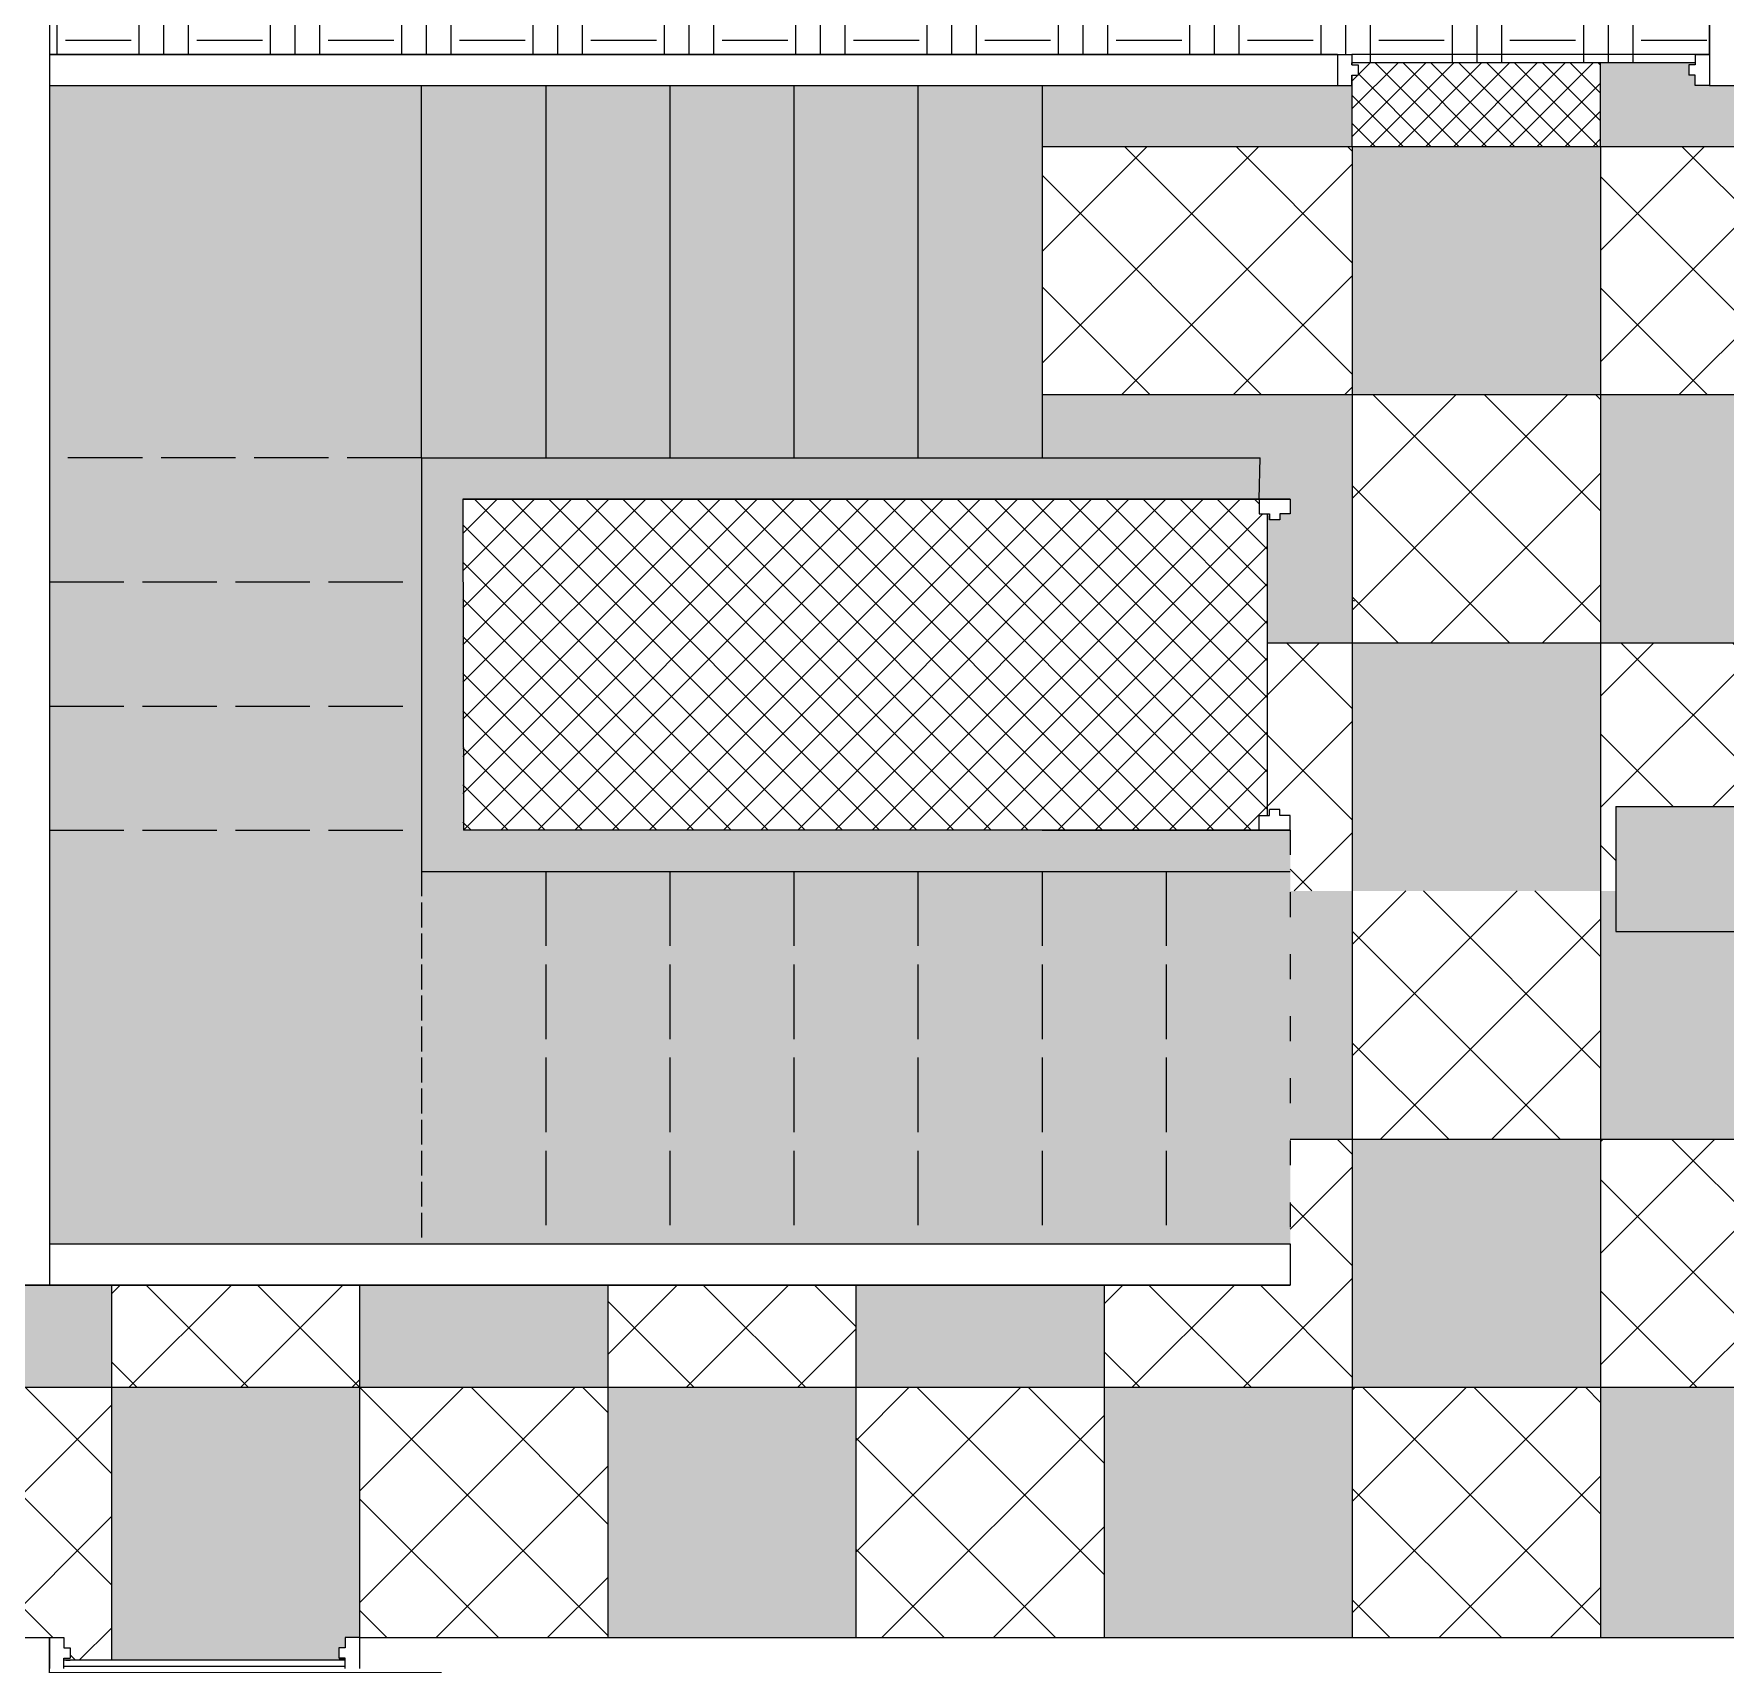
# Model space of a CAD drawing. Header units: millimetres. Extents: x 86441 to 190201, y 16532 to 98188.
# Drawn here: x 88264.7 to 88346.5, y 61655.8 to 61734.7 of the extents above; entities that cross this region are included whole.
import ezdxf

# ---------------------------------------------------------------- set-up
doc = ezdxf.new("R2010")
doc.units = ezdxf.units.MM
doc.header["$LTSCALE"] = 0.1
doc.linetypes.add('ACAD_ISO02W100', pattern=[15, 12, -3])
doc.linetypes.add('ACAD_ISO03W100', pattern=[30, 12, -18])
doc.layers.add('COLUMN', color=1, linetype='Continuous', lineweight=0)
doc.layers.add('door_cad-block.com', color=27, linetype='Continuous')
doc.layers.add('furniture', color=252, linetype='Continuous')
pattern_1 = [(45, (86402.5287, 61063.236), (-2.694077, 2.694077), []), (135, (86402.5287, 61063.236), (-2.694077, -2.694077), [])]
pattern_2 = [(0, (86402.5287, 61063.236), (3.175, 3.175), [3.175, -3.175]), (0, (86402.5287, 61064.4266), (3.175, 3.175), [3.175, -3.175]), (0, (86402.5287, 61065.6172), (3.175, 3.175), [3.175, -3.175]), (90, (86402.9256, 61066.014), (-3.175, 3.175), [3.175, -3.175]), (90, (86404.1162, 61066.014), (-3.175, 3.175), [3.175, -3.175]), (90, (86405.3068, 61066.014), (-3.175, 3.175), [3.175, -3.175])]

msp = doc.modelspace()

# ---------------------------------------------------------------- hatches: boundary and pattern name
at = {"true_color": 0xa9420f, "transparency": 33554687}
h = msp.add_hatch(dxfattribs=at)
h.set_pattern_fill('EARTH', color=34, scale=0.5)
h.set_pattern_definition(pattern_2)
h.paths.add_polyline_path([(88345.761, 61783.485), (88341.221, 61783.485), (88341.221, 61802.14), (88270.021, 61802.14), (88270.021, 61783.485), (88265.481, 61783.485), (88265.481, 61733.665), (88345.761, 61733.665)])
h.paths.add_polyline_path([(88271.152, 61737.46), (88271.152, 61736.84)], flags=16)
h = msp.add_hatch(dxfattribs=at)
h.set_pattern_fill('EARTH', color=34, scale=0.5)
h.set_pattern_definition(pattern_2)
h.paths.add_polyline_path([(88345.061, 61733.665), (88328.461, 61733.665), (88328.461, 61733.265), (88345.061, 61733.265)])
at = {"true_color": 0xc7c8ca, "transparency": 33554687}
h = msp.add_hatch(color=9, dxfattribs=at)
h.dxf.hatch_style = 1
h.paths.add_polyline_path([(88352.481, 61733.265), (88347.961, 61733.265), (88347.961, 61733.165), (88348.261, 61733.165), (88348.261, 61732.665), (88347.961, 61732.665), (88347.961, 61732.165), (88347.261, 61732.165), (88345.761, 61732.165), (88345.061, 61732.165), (88345.061, 61732.665), (88344.761, 61732.665), (88344.761, 61733.165), (88345.061, 61733.165), (88345.061, 61733.265), (88340.481, 61733.265), (88340.481, 61729.225), (88352.481, 61729.225)])
h.paths.add_polyline_path([(88328.481, 61732.165), (88327.761, 61732.165), (88313.481, 61732.165), (88313.481, 61729.225), (88328.481, 61729.225)])
h = msp.add_hatch(dxfattribs=at)
h.set_pattern_fill('ANSI37', color=9, scale=0.3)
h.set_pattern_definition([(45, (86402.5287, 61063.236), (-0.6735192, 0.6735192), []), (135, (86402.5287, 61063.236), (-0.6735192, -0.6735192), [])])
h.paths.add_polyline_path([(88328.481, 61732.665), (88328.461, 61732.665), (88328.461, 61732.166), (88328.481, 61732.166)], flags=17)
h.paths.add_polyline_path([(88340.481, 61733.265), (88328.461, 61733.265), (88328.461, 61733.165), (88328.761, 61733.165), (88328.761, 61732.665), (88328.481, 61732.665), (88328.481, 61729.225), (88340.481, 61729.225)])
h.paths.add_polyline_path([(88364.521, 61732.165), (88364.561, 61732.165), (88364.561, 61732.665), (88364.261, 61732.665), (88364.261, 61733.165), (88364.561, 61733.165), (88364.561, 61733.265), (88352.481, 61733.265), (88352.481, 61729.225), (88364.521, 61729.225)])
at = {"transparency": 33554687}
h = msp.add_hatch(color=256, dxfattribs=at)
h.dxf.hatch_style = 1
h.set_gradient(color1=(153, 95, 76), color2=(118, 67, 44), tint=1)
h.paths.add_polyline_path([(88283.481, 61714.165), (88283.481, 61732.165), (88265.481, 61732.165), (88265.481, 61714.165)])
h = msp.add_hatch(color=256, dxfattribs=at)
h.dxf.hatch_style = 1
h.set_gradient(color1=(153, 95, 76), color2=(118, 67, 44), tint=1)
h.paths.add_polyline_path([(88289.481, 61732.165), (88283.481, 61732.165), (88283.481, 61714.165), (88289.481, 61714.165)])
h = msp.add_hatch(color=256, dxfattribs=at)
h.dxf.hatch_style = 1
h.set_gradient(color1=(153, 95, 76), color2=(118, 67, 44), tint=1)
h.paths.add_polyline_path([(88289.481, 61714.165), (88295.481, 61714.165), (88295.481, 61732.165), (88289.481, 61732.165)])
h = msp.add_hatch(color=256, dxfattribs=at)
h.dxf.hatch_style = 1
h.set_gradient(color1=(153, 95, 76), color2=(118, 67, 44), tint=1)
h.paths.add_polyline_path([(88301.481, 61732.165), (88295.481, 61732.165), (88295.481, 61714.165), (88301.481, 61714.165)])
h = msp.add_hatch(color=256, dxfattribs=at)
h.dxf.hatch_style = 1
h.set_gradient(color1=(153, 95, 76), color2=(118, 67, 44), tint=1)
h.paths.add_polyline_path([(88301.481, 61714.165), (88307.481, 61714.165), (88307.481, 61732.165), (88301.481, 61732.165)])
h = msp.add_hatch(color=256, dxfattribs=at)
h.dxf.hatch_style = 1
h.set_gradient(color1=(153, 95, 76), color2=(118, 67, 44), tint=1)
h.paths.add_polyline_path([(88307.481, 61714.165), (88313.481, 61714.165), (88313.481, 61732.165), (88307.481, 61732.165)])
at = {"true_color": 0xc7c8ca, "transparency": 33554687}
h = msp.add_hatch(dxfattribs=at)
h.set_pattern_fill('ANSI37', color=9, scale=1.2)
h.set_pattern_definition(pattern_1)
h.paths.add_polyline_path([(88328.481, 61729.225), (88313.481, 61729.225), (88313.481, 61717.225), (88328.481, 61717.225)])
h = msp.add_hatch(color=9, dxfattribs=at)
h.dxf.hatch_style = 1
h.paths.add_polyline_path([(88340.481, 61729.225), (88328.481, 61729.225), (88328.481, 61717.225), (88340.481, 61717.225)])
h = msp.add_hatch(dxfattribs=at)
h.set_pattern_fill('ANSI37', color=9, scale=1.2)
h.set_pattern_definition(pattern_1)
h.paths.add_polyline_path([(88352.481, 61729.225), (88340.481, 61729.225), (88340.481, 61717.225), (88352.481, 61717.225)])
h = msp.add_hatch(color=9, dxfattribs=at)
h.dxf.hatch_style = 1
h.paths.add_polyline_path([(88328.481, 61717.225), (88313.481, 61717.225), (88313.481, 61714.165), (88324.021, 61714.165), (88323.981, 61712.165), (88325.481, 61712.165), (88325.481, 61711.465), (88324.981, 61711.465), (88324.981, 61711.165), (88324.481, 61711.165), (88324.481, 61711.465), (88324.381, 61711.465), (88324.381, 61705.225), (88328.481, 61705.225)])
h = msp.add_hatch(dxfattribs=at)
h.set_pattern_fill('ANSI37', color=9, scale=1.2)
h.set_pattern_definition(pattern_1)
h.paths.add_polyline_path([(88340.481, 61717.225), (88328.481, 61717.225), (88328.481, 61705.225), (88340.481, 61705.225)])
h = msp.add_hatch(color=9, dxfattribs=at)
h.dxf.hatch_style = 1
h.paths.add_polyline_path([(88352.481, 61717.225), (88340.481, 61717.225), (88340.481, 61705.225), (88352.481, 61705.225)])
at = {"transparency": 33554687}
h = msp.add_hatch(color=256, dxfattribs=at)
h.dxf.hatch_style = 1
h.set_gradient(color1=(153, 95, 76), color2=(118, 67, 44), tint=1)
h.paths.add_polyline_path([(88283.481, 61708.165), (88283.481, 61714.165), (88265.481, 61714.165), (88265.481, 61708.165)])
at = {"true_color": 0x76432c, "transparency": 33554687}
h = msp.add_hatch(color=17, dxfattribs=at)
h.dxf.hatch_style = 1
h.paths.add_polyline_path([(88323.981, 61712.165), (88324.021, 61714.165), (88313.481, 61714.165), (88283.481, 61714.165), (88283.481, 61694.165), (88313.481, 61694.165), (88325.481, 61694.165), (88325.481, 61696.165), (88323.981, 61696.165), (88313.481, 61696.165), (88285.51, 61696.165), (88285.481, 61712.165)])
at = {"transparency": 33554687}
h = msp.add_hatch(color=256, dxfattribs=at)
h.dxf.hatch_style = 1
h.set_gradient(color1=(153, 95, 76), color2=(118, 67, 44), tint=1)
h.paths.add_polyline_path([(88283.481, 61702.165), (88283.481, 61708.165), (88265.481, 61708.165), (88265.481, 61702.165)])
at = {"true_color": 0xc7c8ca, "transparency": 33554687}
h = msp.add_hatch(dxfattribs=at)
h.set_pattern_fill('ANSI37', color=9, scale=1.2)
h.set_pattern_definition(pattern_1)
h.paths.add_polyline_path([(88328.481, 61705.225), (88324.381, 61705.225), (88324.381, 61696.865), (88324.481, 61697.165), (88324.981, 61697.165), (88324.981, 61696.865), (88325.481, 61696.865), (88325.481, 61696.165), (88325.481, 61693.225), (88328.481, 61693.225)])
h = msp.add_hatch(color=9, dxfattribs=at)
h.dxf.hatch_style = 1
h.paths.add_polyline_path([(88340.481, 61705.225), (88328.481, 61705.225), (88328.481, 61693.225), (88340.481, 61693.225)])
h = msp.add_hatch(dxfattribs=at)
h.set_pattern_fill('ANSI37', color=9, scale=1.2)
h.set_pattern_definition(pattern_1)
h.paths.add_polyline_path([(88352.481, 61705.225), (88340.481, 61705.225), (88340.481, 61693.225), (88341.221, 61693.225), (88341.221, 61697.305), (88352.481, 61697.305)])
at = {"transparency": 33554687}
h = msp.add_hatch(color=256, dxfattribs=at)
h.dxf.hatch_style = 1
h.set_gradient(color1=(153, 95, 76), color2=(118, 67, 44), tint=1)
h.paths.add_polyline_path([(88265.481, 61702.165), (88265.481, 61696.165), (88283.481, 61696.165), (88283.481, 61702.165)])
h = msp.add_hatch(color=256, dxfattribs=at)
h.dxf.hatch_style = 1
h.set_gradient(color1=(153, 95, 76), color2=(118, 67, 44), tint=1)
h.paths.add_polyline_path([(88265.481, 61696.165), (88265.481, 61676.165), (88283.481, 61676.165), (88283.481, 61694.165), (88283.481, 61696.165)])
h = msp.add_hatch(color=256, dxfattribs=at)
h.dxf.hatch_style = 1
h.set_gradient(color1=(153, 95, 76), color2=(118, 67, 44), tint=1)
h.paths.add_polyline_path([(88283.481, 61676.165), (88289.481, 61676.165), (88289.481, 61694.165), (88283.481, 61694.165)])
h = msp.add_hatch(color=256, dxfattribs=at)
h.dxf.hatch_style = 1
h.set_gradient(color1=(153, 95, 76), color2=(118, 67, 44), tint=1)
h.paths.add_polyline_path([(88289.481, 61676.165), (88295.481, 61676.165), (88295.481, 61694.165), (88289.481, 61694.165)])
h = msp.add_hatch(color=256, dxfattribs=at)
h.dxf.hatch_style = 1
h.set_gradient(color1=(153, 95, 76), color2=(118, 67, 44), tint=1)
h.paths.add_polyline_path([(88301.481, 61694.165), (88295.481, 61694.165), (88295.481, 61676.165), (88301.481, 61676.165)])
h = msp.add_hatch(color=256, dxfattribs=at)
h.dxf.hatch_style = 1
h.set_gradient(color1=(153, 95, 76), color2=(118, 67, 44), tint=1)
h.paths.add_polyline_path([(88307.481, 61694.165), (88301.481, 61694.165), (88301.481, 61676.165), (88307.481, 61676.165)])
h = msp.add_hatch(color=256, dxfattribs=at)
h.dxf.hatch_style = 1
h.set_gradient(color1=(153, 95, 76), color2=(118, 67, 44), tint=1)
h.paths.add_polyline_path([(88307.481, 61676.165), (88313.481, 61676.165), (88313.481, 61694.165), (88307.481, 61694.165)])
h = msp.add_hatch(color=256, dxfattribs=at)
h.dxf.hatch_style = 1
h.set_gradient(color1=(153, 95, 76), color2=(118, 67, 44), tint=1)
h.paths.add_polyline_path([(88319.481, 61694.165), (88313.481, 61694.165), (88313.481, 61676.165), (88319.481, 61676.165)])
h = msp.add_hatch(color=256, dxfattribs=at)
h.dxf.hatch_style = 1
h.set_gradient(color1=(153, 95, 76), color2=(118, 67, 44), tint=1)
h.paths.add_polyline_path([(88319.481, 61676.165), (88325.481, 61676.165), (88325.481, 61694.165), (88319.481, 61694.165)])
at = {"true_color": 0xc7c8ca, "transparency": 33554687}
h = msp.add_hatch(color=9, dxfattribs=at)
h.dxf.hatch_style = 1
h.paths.add_polyline_path([(88328.481, 61693.225), (88325.481, 61693.225), (88325.481, 61681.225), (88328.481, 61681.225)])
h = msp.add_hatch(dxfattribs=at)
h.set_pattern_fill('ANSI37', color=9, scale=1.2)
h.set_pattern_definition(pattern_1)
h.paths.add_polyline_path([(88340.481, 61693.225), (88328.481, 61693.225), (88328.481, 61681.225), (88340.481, 61681.225)])
h = msp.add_hatch(color=9, dxfattribs=at)
h.dxf.hatch_style = 1
h.paths.add_polyline_path([(88352.481, 61691.265), (88341.221, 61691.265), (88341.221, 61693.225), (88340.481, 61693.225), (88340.481, 61681.225), (88352.481, 61681.225)])
h = msp.add_hatch(color=9, dxfattribs=at)
h.dxf.hatch_style = 1
h.paths.add_polyline_path([(88268.481, 61674.165), (88263.981, 61674.165), (88263.981, 61681.225), (88256.481, 61681.225), (88256.481, 61669.225), (88268.481, 61669.225)])
h = msp.add_hatch(dxfattribs=at)
h.set_pattern_fill('ANSI37', color=9, scale=1.2)
h.set_pattern_definition(pattern_1)
h.paths.add_polyline_path([(88328.481, 61681.225), (88325.481, 61681.225), (88325.481, 61676.165), (88325.481, 61674.165), (88316.481, 61674.165), (88316.481, 61669.225), (88328.481, 61669.225)])
h = msp.add_hatch(color=9, dxfattribs=at)
h.dxf.hatch_style = 1
h.paths.add_polyline_path([(88340.481, 61681.225), (88328.481, 61681.225), (88328.481, 61669.225), (88340.481, 61669.225)])
h = msp.add_hatch(dxfattribs=at)
h.set_pattern_fill('ANSI37', color=9, scale=1.2)
h.set_pattern_definition(pattern_1)
h.paths.add_polyline_path([(88352.481, 61681.225), (88340.481, 61681.225), (88340.481, 61669.225), (88352.481, 61669.225)])
h = msp.add_hatch(dxfattribs=at)
h.set_pattern_fill('ANSI37', color=9, scale=1.2)
h.set_pattern_definition(pattern_1)
h.paths.add_polyline_path([(88280.481, 61674.165), (88268.481, 61674.165), (88268.481, 61669.225), (88280.481, 61669.225)])
h = msp.add_hatch(color=9, dxfattribs=at)
h.dxf.hatch_style = 1
h.paths.add_polyline_path([(88292.481, 61674.165), (88280.481, 61674.165), (88280.481, 61669.225), (88292.481, 61669.225)])
h = msp.add_hatch(dxfattribs=at)
h.set_pattern_fill('ANSI37', color=9, scale=1.2)
h.set_pattern_definition(pattern_1)
h.paths.add_polyline_path([(88304.481, 61674.165), (88292.481, 61674.165), (88292.481, 61669.225), (88304.481, 61669.225)])
h = msp.add_hatch(color=9, dxfattribs=at)
h.dxf.hatch_style = 1
h.paths.add_polyline_path([(88316.481, 61674.165), (88304.481, 61674.165), (88304.481, 61669.225), (88316.481, 61669.225)])
h = msp.add_hatch(dxfattribs=at)
h.set_pattern_fill('ANSI37', color=9, scale=1.2)
h.set_pattern_definition(pattern_1)
h.paths.add_polyline_path([(88268.481, 61669.225), (88256.481, 61669.225), (88256.481, 61656.025), (88263.181, 61656.025), (88263.281, 61656.025), (88263.281, 61656.125), (88262.981, 61656.125), (88262.981, 61656.625), (88263.281, 61656.625), (88263.281, 61657.125), (88263.981, 61657.125), (88266.181, 61657.125), (88266.181, 61656.625), (88266.481, 61656.625), (88266.481, 61656.125), (88266.181, 61656.125), (88266.181, 61656.025), (88268.481, 61656.025)])
h = msp.add_hatch(color=9, dxfattribs=at)
h.dxf.hatch_style = 1
h.paths.add_polyline_path([(88280.481, 61669.225), (88268.481, 61669.225), (88268.481, 61656.025), (88279.481, 61656.025), (88279.481, 61656.625), (88279.781, 61656.625), (88279.781, 61657.125), (88280.481, 61657.125)])
h = msp.add_hatch(dxfattribs=at)
h.set_pattern_fill('ANSI37', color=9, scale=1.2)
h.set_pattern_definition(pattern_1)
h.paths.add_polyline_path([(88292.481, 61669.225), (88280.481, 61669.225), (88280.481, 61657.125), (88292.481, 61657.125)])
h = msp.add_hatch(color=9, dxfattribs=at)
h.dxf.hatch_style = 1
h.paths.add_polyline_path([(88304.481, 61669.225), (88292.481, 61669.225), (88292.481, 61657.125), (88304.481, 61657.125)])
h = msp.add_hatch(dxfattribs=at)
h.set_pattern_fill('ANSI37', color=9, scale=1.2)
h.set_pattern_definition(pattern_1)
h.paths.add_polyline_path([(88316.481, 61669.225), (88304.481, 61669.225), (88304.481, 61657.125), (88316.481, 61657.125)])
h = msp.add_hatch(color=9, dxfattribs=at)
h.dxf.hatch_style = 1
h.paths.add_polyline_path([(88328.481, 61669.225), (88316.481, 61669.225), (88316.481, 61657.125), (88328.481, 61657.125)])
h = msp.add_hatch(dxfattribs=at)
h.set_pattern_fill('ANSI37', color=9, scale=1.2)
h.set_pattern_definition(pattern_1)
h.paths.add_polyline_path([(88340.481, 61669.225), (88328.481, 61669.225), (88328.481, 61657.125), (88340.481, 61657.125)])
h = msp.add_hatch(color=9, dxfattribs=at)
h.dxf.hatch_style = 1
h.paths.add_polyline_path([(88352.481, 61669.225), (88340.481, 61669.225), (88340.481, 61657.125), (88352.481, 61657.125)])
at = {"true_color": 0x65502f, "transparency": 33554687}
h = msp.add_hatch(dxfattribs=at)
h.set_pattern_fill('_USER', color=59, scale=0.3, pattern_type=0)
h.set_pattern_definition([(0, (86402.5287, 61063.23596), (0, 0.3), [])])
h.paths.add_polyline_path([(88284.589, 61655.625), (88279.781, 61655.625), (88279.781, 61656.025), (88266.181, 61656.025), (88266.181, 61655.625), (88265.481, 61655.625), (88265.481, 61652.587), (88282.237, 61652.587)])
h.paths.add_polyline_path([(88282.237, 61652.587), (88276.129, 61652.587), (88276.129, 61644.678)])
at = {"true_color": 0xc7c8ca, "transparency": 33554687}
h = msp.add_hatch(color=9, dxfattribs=at)
h.dxf.hatch_style = 1
h.paths.add_polyline_path([(88279.781, 61656.125), (88279.48, 61656.125), (88279.48, 61656.025), (88279.781, 61656.025)])
at = {"layer": 'COLUMN', "true_color": 0xed1f24, "transparency": 33554687}
h = msp.add_hatch(dxfattribs=at)
h.set_pattern_fill('AR-CONC', color=240, scale=0.04)
h.set_pattern_definition([(50, (86402.529, 61063.236), (7.287387, -0.637563), [0.762, -8.382]), (355, (86402.529, 61063.236), (-1.409737, 7.642274), [0.6096, -6.705623]), (100.45144, (86403.136, 61063.183), (5.87765, 7.00471), [0.6476, -7.12361]), (46.1842, (86402.529, 61065.268), (10.84316, -1.681693), [1.143, -12.573]), (96.63556, (86403.432, 61065.128), (9.496165, 9.897045), [0.9714, -10.685424]), (351.18415, (86402.529, 61065.268), (9.496165, 9.897045), [0.9144, -10.05839]), (21, (86403.545, 61064.76), (6.064576, -4.090608), [0.762, -8.382]), (326, (86403.545, 61064.76), (2.47208, 7.367519), [0.6096, -6.7056]), (71.45144, (86404.05, 61064.419), (8.536657, 3.27691), [0.6476, -7.123598]), (37.5, (86402.5287, 61063.236), (0.123544, 3.3822016), [0, -6.62432, 0, -6.8072, 0, -6.731]), (7.5, (86402.5287, 61063.236), (2.6727865, 4.007223), [0, -3.88112, 0, -6.47192, 0, -2.5654]), (327.5, (86400.263, 61063.236), (5.4236238, -0.2291498), [0, -2.54, 0, -7.9248, 0, -10.5156]), (317.5, (86399.247, 61063.236), (5.925167, 1.01706), [0, -3.302, 0, -5.26288, 0, -7.4676])])
h.paths.add_polyline_path([(88553.786, 61702.509), (88530.486, 61702.509), (88530.486, 61696.469), (88553.786, 61696.469)])
h.paths.add_polyline_path([(88364.521, 61697.305), (88341.221, 61697.305), (88341.221, 61691.265), (88364.481, 61691.265)])
h.paths.add_polyline_path([(88188.581, 61806.765), (88162.981, 61806.765), (88162.981, 61799.185), (88188.581, 61799.185), (88188.581, 61799.704)])
h.paths.add_polyline_path([(88455.501, 61598.565), (88447.841, 61598.565), (88447.841, 61573.945), (88455.501, 61573.945)])
h.paths.add_polyline_path([(88347.261, 61597.225), (88341.221, 61597.225), (88341.221, 61573.945), (88347.261, 61573.945)])
h.paths.add_polyline_path([(88270.021, 61615.905), (88263.981, 61615.905), (88263.981, 61592.625), (88270.021, 61592.625)])
h.paths.add_polyline_path([(88188.581, 61600.205), (88162.981, 61600.205), (88162.981, 61592.625), (88188.581, 61592.625)])
h.paths.add_polyline_path([(88270.021, 61802.165), (88270.021, 61806.765), (88263.981, 61806.765), (88263.981, 61783.485), (88270.021, 61783.485)])
h.paths.add_polyline_path([(88347.261, 61806.765), (88341.221, 61806.765), (88341.221, 61783.485), (88347.261, 61783.485)])
h.paths.add_polyline_path([(88644.766, 61603.769), (88640.166, 61603.769), (88637.106, 61603.769), (88637.106, 61597.022), (88637.106, 61583.749), (88637.106, 61579.149), (88644.766, 61579.149)])
h.paths.add_polyline_path([(88536.526, 61610.529), (88531.986, 61610.529), (88530.486, 61610.529), (88530.486, 61602.429), (88530.486, 61579.149), (88536.526, 61579.149), (88536.526, 61583.749)])
h.paths.add_polyline_path([(88536.526, 61807.369), (88536.526, 61811.969), (88530.486, 61811.969), (88530.486, 61788.689), (88531.986, 61788.689), (88531.986, 61788.703), (88536.526, 61788.703), (88536.526, 61801.976)])
at = {"layer": 'COLUMN', "lineweight": 9, "true_color": 0x636466, "transparency": 33554687}
h = msp.add_hatch(dxfattribs=at)
h.set_pattern_fill('STEEL', color=251, scale=1.6)
h.set_pattern_definition([(45, (86402.5287, 61063.236), (-3.592102, 3.592102), []), (45, (86402.5287, 61065.776), (-3.592102, 3.592102), [])])
h.paths.add_polyline_path([(88408.051, 61604.565), (88401.261, 61604.565), (88401.261, 61601.565), (88408.051, 61601.565)])
h.paths.add_polyline_path([(88606.286, 61734.362), (88603.286, 61734.362), (88603.286, 61711.362), (88606.286, 61711.362)], flags=17)
h.paths.add_polyline_path([(88588.286, 61714.362), (88567.286, 61714.362), (88567.286, 61711.362), (88588.286, 61711.362)], flags=17)
h.paths.add_polyline_path([(88435.561, 61641.385), (88381.021, 61641.385), (88381.021, 61638.385), (88435.561, 61638.385)])
h.paths.add_polyline_path([(88401.261, 61597.225), (88401.261, 61602.434), (88398.261, 61602.434), (88398.261, 61597.225), (88398.261, 61578.545), (88401.261, 61578.545)])
h.paths.add_polyline_path([(88426.051, 61602.545), (88423.051, 61602.545), (88423.051, 61578.545), (88426.051, 61578.545), (88426.051, 61588.555)])
h.paths.add_polyline_path([(88398.261, 61600.385), (88389.261, 61600.385), (88389.261, 61597.385), (88398.261, 61597.385)])
h.paths.add_polyline_path([(88401.261, 61620.385), (88398.261, 61620.385), (88398.261, 61612.676), (88401.261, 61612.676)])
h.paths.add_polyline_path([(88398.261, 61620.385), (88365.261, 61620.385), (88365.261, 61617.385), (88398.261, 61617.385)])
h.paths.add_polyline_path([(88374.261, 61617.385), (88371.261, 61617.385), (88371.261, 61597.385), (88374.261, 61597.385), (88374.261, 61600.385)])
h.paths.add_polyline_path([(88450.901, 61604.565), (88447.841, 61604.565), (88441.051, 61604.565), (88441.051, 61601.565), (88447.841, 61601.565), (88450.901, 61601.565)], flags=17)
h.paths.add_polyline_path([(88263.981, 61597.225), (88188.581, 61597.225), (88188.581, 61592.625), (88263.981, 61592.625)])
h.paths.add_polyline_path([(88341.221, 61597.225), (88335.241, 61597.225), (88335.241, 61592.625), (88341.221, 61592.625)])
h.paths.add_polyline_path([(88277.461, 61597.225), (88270.021, 61597.225), (88270.021, 61592.625), (88277.461, 61592.625)])
h.paths.add_polyline_path([(88447.841, 61578.545), (88442.342, 61578.545), (88442.342, 61573.945), (88447.841, 61573.945)])
h.paths.add_polyline_path([(88431.549, 61578.545), (88417.553, 61578.545), (88417.553, 61573.945), (88431.549, 61573.945)])
h.paths.add_polyline_path([(88406.645, 61578.545), (88347.261, 61578.545), (88347.261, 61573.945), (88406.645, 61573.945)])
h.paths.add_polyline_path([(88440.161, 61638.385), (88435.561, 61638.385), (88435.561, 61624.065), (88450.901, 61624.065), (88450.901, 61598.605), (88455.501, 61598.605), (88455.501, 61628.665), (88440.161, 61628.665)])
h.paths.add_polyline_path([(88440.161, 61703.225), (88435.561, 61703.225), (88435.561, 61696.165), (88440.161, 61696.165)])
h.paths.add_polyline_path([(88440.161, 61806.765), (88435.561, 61806.765), (88420.281, 61806.765), (88420.281, 61802.165), (88435.561, 61802.165), (88435.561, 61761.005), (88440.161, 61761.005)])
h.paths.add_polyline_path([(88362.501, 61806.765), (88347.261, 61806.765), (88347.261, 61802.165), (88362.501, 61802.165)])
h.paths.add_polyline_path([(88277.461, 61806.765), (88270.021, 61806.765), (88270.021, 61802.165), (88277.461, 61802.165)])
h.paths.add_polyline_path([(88341.221, 61806.765), (88335.241, 61806.765), (88335.241, 61802.165), (88341.221, 61802.165)])
h.paths.add_polyline_path([(88263.981, 61806.765), (88188.581, 61806.765), (88188.581, 61802.165), (88263.981, 61802.165)])
edge = h.paths.add_edge_path()
edge.add_line((88640.166, 61603.769), (88644.766, 61603.769))
edge.add_line((88640.23, 61629.233), (88640.166, 61603.658))
edge.add_line((88644.766, 61633.869), (88644.766, 61603.769))
edge.add_line((88629.426, 61633.869), (88644.766, 61633.869))
edge.add_line((88624.828, 61629.269), (88640.23, 61629.233))
edge.add_line((88629.426, 61811.969), (88629.426, 61633.869))
edge.add_line((88624.828, 61807.369), (88624.828, 61629.269))
edge.add_line((88536.526, 61811.969), (88629.426, 61811.969))
edge.add_line((88536.526, 61807.369), (88624.828, 61807.369))
edge.add_line((88536.526, 61811.969), (88536.526, 61807.369))
h.paths.add_polyline_path([(88637.106, 61583.749), (88637.106, 61579.149), (88536.526, 61579.149), (88536.526, 61583.749)])
at = {"layer": 'furniture', "true_color": 0x7c6e39, "transparency": 33554687}
h = msp.add_hatch(dxfattribs=at)
h.set_pattern_fill('ANSI37', color=47, scale=0.4)
h.set_pattern_definition([(45, (86402.5287, 61063.236), (-0.8980256, 0.8980256), []), (135, (86402.5287, 61063.236), (-0.8980256, -0.8980256), [])])
h.paths.add_polyline_path([(88324.381, 61711.465), (88323.981, 61711.465), (88323.981, 61712.165), (88313.481, 61712.165), (88285.481, 61712.165), (88285.481, 61696.165), (88313.481, 61696.165), (88323.981, 61696.165), (88323.981, 61696.865), (88324.381, 61696.865)])

# ---------------------------------------------------------------- linework, layer by layer
at = {"color": 25, "lineweight": 9, "transparency": 33554687}
for p, q in [((88265.481, 61783.485), (88265.481, 61674.165)), ((88345.761, 61733.665), (88345.761, 61783.485)), ((88327.761, 61733.665), (88265.481, 61733.665)), ((88327.761, 61733.665), (88327.761, 61732.165)), ((88327.761, 61733.665), (88328.461, 61733.665)), ((88328.461, 61733.665), (88328.461, 61733.165)), ((88345.061, 61733.665), (88328.461, 61733.665)), ((88345.061, 61733.665), (88345.061, 61733.165)), ((88345.061, 61733.665), (88345.761, 61733.665)), ((88345.761, 61733.665), (88345.761, 61732.165)), ((88328.461, 61733.165), (88328.761, 61733.165)), ((88328.461, 61732.665), (88328.761, 61732.665)), ((88328.461, 61732.665), (88328.461, 61732.165)), ((88328.761, 61733.165), (88328.761, 61732.665)), ((88345.061, 61733.165), (88344.761, 61733.165)), ((88344.761, 61733.165), (88344.761, 61732.665)), ((88345.061, 61732.665), (88344.761, 61732.665)), ((88345.061, 61732.165), (88345.061, 61732.665)), ((88265.481, 61732.165), (88327.761, 61732.165)), ((88327.761, 61732.165), (88328.461, 61732.165)), ((88345.761, 61732.165), (88345.061, 61732.165))]:
    msp.add_line(p, q, dxfattribs=at)
at = {"transparency": 33554687}
for p, q in [((88345.761, 61783.485), (88345.761, 61733.665)), ((88265.481, 61733.665), (88327.761, 61733.665)), ((88345.761, 61732.165), (88347.261, 61732.165)), ((88328.481, 61729.225), (88328.481, 61657.125)), ((88340.481, 61729.225), (88340.481, 61657.125)), ((88285.481, 61712.165), (88313.481, 61712.165)), ((88323.981, 61712.165), (88285.481, 61712.165)), ((88285.481, 61712.165), (88285.51, 61696.165)), ((88328.481, 61707.29), (88328.586, 61707.246)), ((88341.221, 61697.305), (88364.521, 61697.305)), ((88323.981, 61696.165), (88285.51, 61696.165)), ((88313.481, 61696.165), (88325.481, 61696.165)), ((88341.221, 61691.265), (88364.521, 61691.265)), ((88263.981, 61674.165), (88325.481, 61674.165)), ((88268.481, 61674.165), (88268.481, 61656.025)), ((88280.481, 61674.165), (88280.481, 61656.025)), ((88292.481, 61674.165), (88292.481, 61657.125)), ((88304.481, 61674.165), (88304.481, 61657.125)), ((88316.481, 61674.165), (88316.481, 61657.125)), ((88265.481, 61657.125), (88266.181, 61657.125)), ((88265.481, 61615.905), (88265.481, 61657.125))]:
    msp.add_line(p, q, dxfattribs=at)
at = {"color": 7, "true_color": 0xffffff, "transparency": 33554687}
for p, q in [((88327.761, 61733.665), (88328.461, 61733.665)), ((88328.461, 61733.665), (88328.461, 61733.665)), ((88345.061, 61733.665), (88345.061, 61733.665)), ((88345.761, 61733.665), (88345.061, 61733.665)), ((88328.461, 61733.165), (88328.461, 61733.265)), ((88328.461, 61732.165), (88328.461, 61732.665)), ((88313.481, 61712.165), (88325.481, 61712.165)), ((88323.981, 61711.465), (88324.481, 61711.465)), ((88324.381, 61711.365), (88324.381, 61711.165)), ((88325.481, 61711.465), (88325.481, 61711.465)), ((88323.981, 61696.865), (88324.481, 61696.865)), ((88325.481, 61696.865), (88325.481, 61696.865)), ((88314.092, 61696.165), (88314.092, 61696.165)), ((88314.092, 61696.165), (88314.092, 61696.165)), ((88266.181, 61657.125), (88266.181, 61657.125)), ((88279.781, 61657.125), (88279.781, 61657.125)), ((88266.281, 61656.025), (88266.481, 61656.025))]:
    msp.add_line(p, q, dxfattribs=at)
at = {"color": 25, "lineweight": 0, "transparency": 33554687}
for p, q in [((88345.061, 61733.265), (88328.461, 61733.265)), ((88283.481, 61714.165), (88283.481, 61732.165)), ((88325.481, 61712.165), (88323.981, 61712.165)), ((88323.981, 61712.165), (88323.981, 61711.465)), ((88325.481, 61712.165), (88325.481, 61711.465)), ((88324.381, 61696.865), (88324.381, 61711.465)), ((88324.481, 61711.465), (88324.481, 61711.165)), ((88325.481, 61711.465), (88324.981, 61711.465)), ((88324.981, 61711.465), (88324.981, 61711.165)), ((88324.981, 61711.165), (88324.481, 61711.165)), ((88323.981, 61696.165), (88323.981, 61696.865)), ((88324.481, 61696.865), (88324.481, 61697.165)), ((88324.981, 61697.165), (88324.481, 61697.165)), ((88324.981, 61696.865), (88324.981, 61697.165)), ((88325.481, 61696.865), (88324.981, 61696.865)), ((88325.481, 61696.165), (88325.481, 61696.865)), ((88325.481, 61696.165), (88323.981, 61696.165))]:
    msp.add_line(p, q, dxfattribs=at)
at = {"color": 9, "true_color": 0xc7c8ca, "transparency": 33554687}
for p, q in [((88328.481, 61729.225), (88328.481, 61732.665)), ((88340.481, 61729.225), (88340.481, 61733.265)), ((88313.481, 61729.225), (88364.521, 61729.225)), ((88313.481, 61717.225), (88364.521, 61717.225)), ((88324.381, 61705.225), (88364.521, 61705.225)), ((88325.481, 61681.225), (88364.521, 61681.225)), ((88220.081, 61669.225), (88364.521, 61669.225))]:
    msp.add_line(p, q, dxfattribs=at)
at = {"color": 25, "transparency": 33554687}
for p, q in [((88283.481, 61714.165), (88313.481, 61714.165)), ((88313.481, 61714.165), (88324.021, 61714.165)), ((88283.481, 61694.165), (88313.481, 61694.165)), ((88313.481, 61694.165), (88325.481, 61694.165))]:
    msp.add_line(p, q, dxfattribs=at)
at = {"color": 15, "transparency": 33554687}
msp.add_line((88323.981, 61712.165), (88324.021, 61714.165), dxfattribs=at)
at = {"color": 35, "linetype": 'ACAD_ISO02W100', "lineweight": 5, "ltscale": 3, "transparency": 33554687}
msp.add_line((88265.481, 61708.165), (88283.481, 61708.165), dxfattribs=at)
at = {"color": 17, "linetype": 'ACAD_ISO03W100', "lineweight": 5, "transparency": 33554687}
msp.add_line((88325.481, 61696.165), (88325.481, 61676.165), dxfattribs=at)
at = {"color": 25, "linetype": 'ACAD_ISO02W100', "lineweight": 5, "transparency": 33554687}
msp.add_line((88283.481, 61694.165), (88283.481, 61676.165), dxfattribs=at)
at = {"color": 17, "lineweight": 5, "transparency": 33554687}
for p, q in [((88265.481, 61676.165), (88313.481, 61676.165)), ((88313.481, 61676.165), (88325.481, 61676.165))]:
    msp.add_line(p, q, dxfattribs=at)
at = {"color": 17, "lineweight": 5, "true_color": 0x76432c, "transparency": 33554687}
for p, q in [((88325.481, 61676.165), (88325.481, 61674.165)), ((88325.481, 61674.165), (88263.981, 61674.165))]:
    msp.add_line(p, q, dxfattribs=at)
at = {"color": 4, "lineweight": 18, "transparency": 33554687}
msp.add_line((88263.981, 61657.125), (88265.481, 61657.125), dxfattribs=at)
at = {"color": 4, "lineweight": 5, "transparency": 33554687}
for p, q in [((88265.481, 61657.125), (88265.481, 61655.625)), ((88265.481, 61657.125), (88266.181, 61657.125)), ((88266.181, 61657.125), (88266.181, 61656.625)), ((88266.181, 61656.625), (88266.481, 61656.625)), ((88266.481, 61656.625), (88266.481, 61656.125)), ((88279.781, 61656.625), (88279.481, 61656.625)), ((88279.481, 61656.625), (88279.481, 61656.125)), ((88279.781, 61657.125), (88279.781, 61656.625)), ((88280.481, 61657.125), (88279.781, 61657.125)), ((88280.481, 61657.125), (88280.481, 61655.625)), ((88266.181, 61655.625), (88266.181, 61656.125)), ((88266.181, 61656.125), (88266.481, 61656.125)), ((88279.781, 61656.125), (88279.481, 61656.125)), ((88279.781, 61655.625), (88279.781, 61656.125))]:
    msp.add_line(p, q, dxfattribs=at)
at = {"color": 4, "lineweight": 9, "transparency": 33554687}
msp.add_line((88280.481, 61657.125), (88364.481, 61657.125), dxfattribs=at)
at = {"color": 7, "lineweight": 5, "true_color": 0xffffff, "transparency": 33554687}
msp.add_line((88279.781, 61656.025), (88266.181, 61656.025), dxfattribs=at)
at = {"layer": 'COLUMN', "transparency": 33554687}
for p, q in [((88341.221, 61697.305), (88341.221, 61691.265)), ((88341.221, 61697.305), (88364.521, 61697.305)), ((88341.221, 61691.265), (88364.481, 61691.265))]:
    msp.add_line(p, q, dxfattribs=at)
at = {"layer": 'door_cad-block.com', "color": 25, "lineweight": 0, "transparency": 33554687}
for p, q in [((88289.481, 61732.165), (88289.481, 61714.165)), ((88295.481, 61732.165), (88295.481, 61714.165)), ((88301.481, 61732.165), (88301.481, 61714.165)), ((88307.481, 61732.165), (88307.481, 61714.165)), ((88283.481, 61714.165), (88283.481, 61694.165))]:
    msp.add_line(p, q, dxfattribs=at)
at = {"layer": 'door_cad-block.com', "lineweight": 0, "transparency": 33554687}
msp.add_line((88313.481, 61732.165), (88313.481, 61714.165), dxfattribs=at)
at = {"layer": 'door_cad-block.com', "color": 35, "linetype": 'ACAD_ISO02W100', "lineweight": 5, "ltscale": 3, "transparency": 33554687}
for p, q in [((88283.481, 61714.165), (88265.481, 61714.165)), ((88265.481, 61702.165), (88283.481, 61702.165)), ((88265.481, 61696.165), (88283.481, 61696.165))]:
    msp.add_line(p, q, dxfattribs=at)
at = {"layer": 'door_cad-block.com', "color": 25, "linetype": 'ACAD_ISO02W100', "lineweight": 5, "ltscale": 3, "transparency": 33554687}
for p, q in [((88289.481, 61694.165), (88289.481, 61676.165)), ((88295.481, 61694.165), (88295.481, 61676.165)), ((88301.481, 61694.165), (88301.481, 61676.165)), ((88307.481, 61694.165), (88307.481, 61676.165)), ((88313.481, 61694.165), (88313.481, 61676.165)), ((88319.481, 61694.165), (88319.481, 61676.165))]:
    msp.add_line(p, q, dxfattribs=at)

doc.saveas('drawing.dxf')
